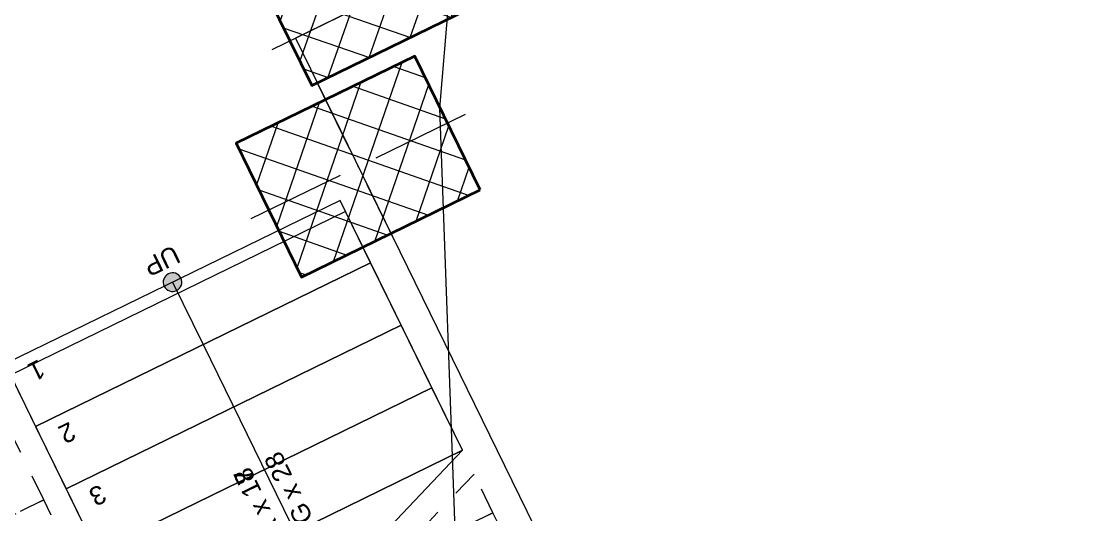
# Model space of a CAD drawing. Header units: metres. Extents: x 7511783 to 7512372, y 4692307 to 4692611.
# Drawn here: x 7512287.209 to 7512291.455, y 4692544.063 to 4692546.051 of the extents above; entities that cross this region are included whole.
import ezdxf

# ---------------------------------------------------------------- set-up
doc = ezdxf.new("R2010")
doc.units = ezdxf.units.M
doc.linetypes.add('Dense Dotted', pattern=[132.2916626930235, 0, -132.2916626930235])
doc.linetypes.add('Small Dashed', pattern=[211.66666666662, 105.83333333331, -105.83333333331])
for name, color, linetype, lineweight in [('A - Shtyllat', 7, 'Continuous', 0), ('garazhat-netw-amiri - b1', 20, 'Continuous', 0), ('Structural - Bearing', 7, 'Continuous', 0), ('Structural - Bearing_Pen_No__20', 1, 'Continuous', 0), ('Structural - Bearing_Pen_No__21', 7, 'Continuous', 0), ('Structural - Stair & Railing', 7, 'Continuous', 0), ('Structural - Stair & Railing_Pen_No__11', 171, 'Continuous', 0), ('vijat rregullim', 1, 'Continuous', 0)]:
    doc.layers.add(name, color=color, linetype=linetype, lineweight=lineweight)
doc.layers.add('Structural - Stair & Railing_Pen_No__71', color=171, linetype='Continuous', lineweight=0, true_color=0xaaaaff)
doc.layers.add('Structural - Stair & Railing_Pen_No__91', color=171, linetype='Continuous', lineweight=0, true_color=0xaaaaff)
doc.styles.add('GENERATED_STYLE_1', font='arial.ttf')
doc.styles.add('GENERATED_STYLE_2', font='arialbd.ttf')
pattern_1 = [(44.99999999999999, (0, 0), (-91.92387818248316, 91.92387818248324), []), (135.0000000000002, (0, 0), (91.92387818248291, 91.92387818248349), [])]

# ---------------------------------------------------------------- blocks, each defined once
blk = doc.blocks.new('Stair_1')
at = {"layer": 'Structural - Stair & Railing_Pen_No__71', "linetype": 'Continuous', "lineweight": 20, "true_color": 0xaaaaff}
blk.add_hatch(color=161, dxfattribs=at).paths.add_polyline_path([(15912.5, -15290.83965125988, 0.9999999999999999), (15987.49999999999, -15290.83965125988, 0.9999999999999999)])
at = {"layer": 'Structural - Stair & Railing_Pen_No__11', "color": 171, "linetype": 'Continuous', "lineweight": 18}
for p, q in [((16700.00000425875, -15290.8396565039), (15200, -15290.8396565039)), ((15200, -15290.8396565039), (15200, -15570.83963894019)), ((15950, -15290.83965125988), (15950, -15570.83965125988)), ((16700.00000425875, -15570.83963894019), (16700.00000425875, -15290.8396565039)), ((15200, -15570.83963894019), (16700.00000425875, -15570.83963894019)), ((16700.00000425875, -15570.83963894019), (15200, -15570.83963894019)), ((15200, -15570.83963894019), (15200, -15850.83964641104)), ((15950, -15570.83965125988), (15950, -16690.83965125988)), ((16700.00000425875, -15850.83964641104), (16700.00000425875, -15570.83963894019)), ((15200, -15850.83964641104), (16700.00000425875, -15850.83964641104)), ((16700.00000425875, -15850.83964641104), (15200, -15850.83964641104)), ((15200, -15850.83964641104), (15200, -16130.83965388189)), ((16700.00000425875, -16130.83965388189), (16700.00000425875, -15850.83964641104)), ((15200, -16130.83965388189), (16700.00000425875, -16130.83965388189)), ((16700.00000425875, -16130.83965388189), (15200, -16130.83965388189)), ((16700.00000425875, -16410.83966135275), (16700.00000425875, -16130.83965388189)), ((16700, -16410.83965125988), (15200, -16970.83965125988)), ((15200, -16410.83966135275), (16700.00000425875, -16410.83966135275)), ((16700.00000425875, -16410.83966135275), (15200, -16410.83966135275)), ((15950, -16690.83965125988), (16700, -16410.83965125988))]:
    blk.add_line(p, q, dxfattribs=at)
at = {"layer": 'Structural - Stair & Railing_Pen_No__11', "color": 171, "linetype": 'Small Dashed', "lineweight": 18}
blk.add_line((16700, -16517.58129157788), (15200, -17077.58129157788), dxfattribs=at)
at = {"layer": 'Structural - Stair & Railing_Pen_No__11', "color": 171, "linetype": 'Continuous', "lineweight": 18}
for start, end in [(0, 180), (180, 0)]:
    blk.add_arc((15950, -15290.83965125988), 37.49999999999964, start, end, dxfattribs=at)
at = {"layer": 'Structural - Stair & Railing_Pen_No__91', "color": 161, "linetype": 'Continuous', "lineweight": 13, "true_color": 0xaaaaff}
for p, q in [((16700.00000425875, -15340.83965247343), (15200, -15340.83965247343)), ((15200, -15340.83965779379), (15200, -16970.83965420385)), ((16699.99999687555, -16410.8396382356), (16699.99999687555, -15340.83965779379))]:
    blk.add_line(p, q, dxfattribs=at)
at = {"layer": 'Structural - Stair & Railing_Pen_No__91', "color": 161, "linetype": 'Small Dashed', "lineweight": 13, "true_color": 0xaaaaff}
for p, q in [((15099.99999646782, -15850.83964433977), (15099.99999646782, -15570.83965256105)), ((15099.99999646782, -15850.83964433977), (13599.99999999999, -15850.83964433977)), ((13599.99999999999, -15850.83964433977), (15099.99999646782, -15850.83964433977)), ((15099.99999646782, -16130.8396361185), (15099.99999646782, -15850.83964433977)), ((16699.99997895119, -16690.83967123461), (16699.99997895119, -16517.58127000377)), ((16235.91498854397, -16690.83967123461), (16699.99997895119, -16690.83967123461)), ((16699.99997895119, -16690.83967123461), (16235.91498854397, -16690.83967123461)), ((16699.99997895119, -16970.83966301333), (16699.99997895119, -16690.83967123461))]:
    blk.add_line(p, q, dxfattribs=at)
at = {"layer": 'Structural - Stair & Railing_Pen_No__71', "color": 161, "lineweight": 20, "true_color": 0xaaaaff, "char_height": 75, "style": 'GENERATED_STYLE_1'}
for s, insert, attachment_point, rotation in [('\\A1;UP', (16021.3145, -15194.50827625988), 4, 180), ('\\A1;1', (15331.9145, -15370.12541911702), 4, 180), ('\\A1;2', (15331.9145, -15650.12541911703), 4, 180), ('\\A1;3', (15331.9145, -15929.48256197417), 4, 180), ('\\A1;\\pt0,5325;15G x 28{\\H0.66x;\\S^  ;\\S^  ;\\S^  ;}', (15967.14285714285, -16270.83965125988), 2, 90.00000000000001), ('\\A1;\\pt0,5325;16R x 17{\\H0.66x;\\S^  ;\\S^  ;\\S^  ;}', (15925.51989285714, -16270.83965125988), 8, 90.00000000000001)]:
    blk.add_mtext(s, dxfattribs=dict(at, insert=insert, attachment_point=attachment_point, rotation=rotation))
blk = doc.blocks.new('Stair_2')
at = {"layer": 'Structural - Stair & Railing_Pen_No__71', "linetype": 'Continuous', "lineweight": 20, "true_color": 0xaaaaff}
blk.add_hatch(color=161, dxfattribs=at).paths.add_polyline_path([(15912.5, -15290.83965125988, 0.9999999999999999), (15987.49999999999, -15290.83965125988, 0.9999999999999999)])
at = {"layer": 'Structural - Stair & Railing_Pen_No__11', "color": 171, "linetype": 'Continuous', "lineweight": 18}
for p, q in [((16700.00000425875, -15290.83965650391), (15200, -15290.83965650391)), ((15200, -15290.83965650391), (15200, -15570.83963894019)), ((15950, -15290.83965125988), (15950, -15570.83965125988)), ((16700.00000425875, -15570.83963894019), (16700.00000425875, -15290.83965650391)), ((15200, -15570.83963894019), (16700.00000425875, -15570.83963894019)), ((16700.00000425875, -15570.83963894019), (15200, -15570.83963894019)), ((15200, -15570.83963894019), (15200, -15850.83964641104)), ((15950, -15570.83965125988), (15950, -16690.83965125988)), ((16700.00000425875, -15850.83964641104), (16700.00000425875, -15570.83963894019)), ((15200, -15850.83964641104), (16700.00000425875, -15850.83964641104)), ((16700.00000425875, -15850.83964641104), (15200, -15850.83964641104)), ((15200, -15850.83964641104), (15200, -16130.83965388189)), ((16700.00000425875, -16130.83965388189), (16700.00000425875, -15850.83964641104)), ((15200, -16130.83965388189), (16700.00000425875, -16130.83965388189)), ((16700.00000425875, -16130.83965388189), (15200, -16130.83965388189)), ((16700.00000425875, -16410.83966135275), (16700.00000425875, -16130.83965388189)), ((16700, -16410.83965125988), (15200, -16970.83965125988)), ((15200, -16410.83966135275), (16700.00000425875, -16410.83966135275)), ((16700.00000425875, -16410.83966135275), (15200, -16410.83966135275)), ((15950, -16690.83965125988), (16700, -16410.83965125988))]:
    blk.add_line(p, q, dxfattribs=at)
at = {"layer": 'Structural - Stair & Railing_Pen_No__11', "color": 171, "linetype": 'Small Dashed', "lineweight": 18}
blk.add_line((16700, -16517.58129157788), (15200, -17077.58129157788), dxfattribs=at)
at = {"layer": 'Structural - Stair & Railing_Pen_No__11', "color": 171, "linetype": 'Continuous', "lineweight": 18}
for start, end in [(0, 180), (180, 0)]:
    blk.add_arc((15950, -15290.83965125988), 37.49999999999964, start, end, dxfattribs=at)
at = {"layer": 'Structural - Stair & Railing_Pen_No__91', "color": 161, "linetype": 'Continuous', "lineweight": 13, "true_color": 0xaaaaff}
for p, q in [((15200, -15340.83965782667), (15200, -16970.83965530755)), ((16699.99997922418, -15340.83967750801), (15200, -15340.83967750801)), ((16699.99999786097, -16410.8396389714), (16699.99996865407, -15340.83965782667))]:
    blk.add_line(p, q, dxfattribs=at)
at = {"layer": 'Structural - Stair & Railing_Pen_No__91', "color": 161, "linetype": 'Small Dashed', "lineweight": 13, "true_color": 0xaaaaff}
for p, q in [((15099.99999646782, -15850.83964433977), (15099.99999646782, -15570.83965256105)), ((15099.99999646782, -15850.83964433977), (13599.99999999999, -15850.83964433977)), ((13599.99999999999, -15850.83964433977), (15099.99999646782, -15850.83964433977)), ((15099.99999646782, -16130.8396361185), (15099.99999646782, -15850.83964433977)), ((16699.99997895119, -16690.83967123461), (16699.99997895119, -16517.58127000377)), ((16235.91498854397, -16690.83967123461), (16699.99997895119, -16690.83967123461)), ((16699.99997895119, -16690.83967123461), (16235.91498854397, -16690.83967123461)), ((16699.99997895119, -16970.83966301333), (16699.99997895119, -16690.83967123461))]:
    blk.add_line(p, q, dxfattribs=at)
at = {"layer": 'Structural - Stair & Railing_Pen_No__71', "color": 161, "lineweight": 20, "true_color": 0xaaaaff, "char_height": 75, "style": 'GENERATED_STYLE_2'}
for s, insert, attachment_point, rotation in [('\\A1;{\\fArial|b0|i0|c0|p34;UP}', (16021.3145, -15194.50827625988), 4, 180), ('\\A1;{\\fArial|b0|i0|c0|p34;1}', (15331.9145, -15370.12541911703), 4, 180), ('\\A1;{\\fArial|b0|i0|c0|p34;2}', (15331.9145, -15650.12541911703), 4, 180), ('\\A1;{\\fArial|b0|i0|c0|p34;3}', (15331.9145, -15929.48256197417), 4, 180), ('\\A1;\\pt0,5325;{\\fArial|b0|i0|c0|p34;15G x 28\\H0.66x;\\S^  ;\\S^  ;\\S^  ;}', (15967.14285714285, -16270.83965125988), 2, 90.00000000000001), ('\\A1;\\pt0,5325;{\\fArial|b0|i0|c0|p34;16R x 18\\H0.66x;\\S^  ;\\S^  ;\\S^  ;}', (15925.51989285714, -16270.83965125988), 8, 90.00000000000001)]:
    blk.add_mtext(s, dxfattribs=dict(at, insert=insert, attachment_point=attachment_point, rotation=rotation))
blk = doc.blocks.new('Column_5', base_point=(-58909.50201474628, 193336.8082159659))
at = {"layer": 'Structural - Bearing', "linetype": 'Continuous', "lineweight": 0, "true_color": 0x000000}
h = blk.add_hatch(dxfattribs=at)
h.set_pattern_fill('CONCRETE_BLOCK', color=18, style=0, pattern_type=2)
h.set_pattern_definition(pattern_1)
h.paths.add_polyline_path([(-58509.50201474628, 193036.8082159659), (-58509.50201474628, 193636.808215966), (-59309.50201474628, 193636.808215966), (-59309.50201474628, 193036.8082159659)])
at = {"layer": 'Structural - Bearing_Pen_No__20', "color": 1, "linetype": 'Continuous', "lineweight": 0}
for p, q in [((-58909.50201474628, 193416.808215966), (-58909.50201474628, 193716.8082159659)), ((-58989.50201474628, 193336.8082159659), (-59389.50201474628, 193336.8082159659)), ((-58829.50201474629, 193336.8082159659), (-58429.50201474629, 193336.8082159659)), ((-58909.50201474628, 193256.8082159659), (-58909.50201474628, 192956.8082159659))]:
    blk.add_line(p, q, dxfattribs=at)
blk.add_point((-58909.50201474628, 193336.8082159659), dxfattribs=at)
at = {"layer": 'Structural - Bearing_Pen_No__21', "color": 7, "linetype": 'Continuous', "lineweight": 35, "flags": 128}
blk.add_lwpolyline([(-58509.50201474628, 193036.8082159659), (-58509.50201474628, 193636.808215966), (-59309.50201474628, 193636.808215966), (-59309.50201474628, 193036.8082159659)], close=True, dxfattribs=at)
blk = doc.blocks.new('Column_7', base_point=(-53308.25413540503, 182406.9408084733))
at = {"layer": 'Structural - Bearing', "linetype": 'Continuous', "lineweight": 0, "true_color": 0x000000}
h = blk.add_hatch(dxfattribs=at)
h.set_pattern_fill('CONCRETE_BLOCK', color=18, style=0, pattern_type=2)
h.set_pattern_definition(pattern_1)
h.paths.add_polyline_path([(-52308.25413540503, 182206.9408084733), (-52308.25413540503, 182606.9408084733), (-54308.25413540503, 182606.9408084733), (-54308.25413540503, 182206.9408084733)])
at = {"layer": 'Structural - Bearing_Pen_No__20', "color": 1, "linetype": 'Continuous', "lineweight": 0}
for p, q in [((-53308.25413540503, 182486.9408084733), (-53308.25413540503, 182686.9408084733)), ((-53388.25413540503, 182406.9408084733), (-54388.25413540503, 182406.9408084733)), ((-53228.25413540504, 182406.9408084733), (-52228.25413540504, 182406.9408084733)), ((-53308.25413540503, 182326.9408084733), (-53308.25413540503, 182126.9408084733))]:
    blk.add_line(p, q, dxfattribs=at)
blk.add_point((-53308.25413540503, 182406.9408084733), dxfattribs=at)
at = {"layer": 'Structural - Bearing_Pen_No__21', "color": 7, "linetype": 'Continuous', "lineweight": 35, "flags": 128}
blk.add_lwpolyline([(-52308.25413540503, 182206.9408084733), (-52308.25413540503, 182606.9408084733), (-54308.25413540503, 182606.9408084733), (-54308.25413540503, 182206.9408084733)], close=True, dxfattribs=at)

msp = doc.modelspace()

# ---------------------------------------------------------------- linework, layer by layer
at = {"layer": 'garazhat-netw-amiri - b1'}
for points in [[(7512272.004111066, 4692541.601496071), (7512269.720513057, 4692546.274174155), (7512294.113342174, 4692558.195264162), (7512296.396939877, 4692553.522586705), (7512288.647836745, 4692549.735500121), (7512290.063877824, 4692546.838009368), (7512288.311906626, 4692545.981798461), (7512290.23289097, 4692542.051097258), (7512287.223094374, 4692540.580170866), (7512284.906935776, 4692545.319474139), (7512283.334653972, 4692544.551079756), (7512282.313787455, 4692546.63996781), (7512272.004111066, 4692541.601496071)], [(7512292.219162513, 4692551.480853057), (7512288.647836745, 4692549.735500121), (7512290.063877824, 4692546.838009368), (7512288.311906626, 4692545.981798461), (7512290.23289097, 4692542.051097258), (7512295.556187935, 4692544.6526611), (7512292.219162513, 4692551.480853057)]]:
    msp.add_lwpolyline(points, close=True, dxfattribs=at)
at = {"layer": 'vijat rregullim', "flags": 128}
msp.add_lwpolyline([(7512331.861662781, 4692546.706915402), (7512330.271662781, 4692549.336915402), (7512320.851500854, 4692569.016261209), (7512309.633662781, 4692561.634915402), (7512298.792662781, 4692554.535915402), (7512290.472662781, 4692549.186915402), (7512291.124662781, 4692548.932915402), (7512289.037662782, 4692547.470915401), (7512288.939662781, 4692546.280915402), (7512288.891662781, 4692545.699915402), (7512288.967662781, 4692543.622915402), (7512289.647662781, 4692541.391915401), (7512293.427662781, 4692536.223915402), (7512303.468662782, 4692527.136915402), (7512306.589662781, 4692523.998915401), (7512316.466662781, 4692516.173915402), (7512329.401662781, 4692527.046915402), (7512328.911662782, 4692527.636915402), (7512319.451662781, 4692536.186915402), (7512318.481662781, 4692537.056915401)], close=True, dxfattribs=at)

# ---------------------------------------------------------------- block references
at = {"layer": 'A - Shtyllat', "color": 7, "lineweight": 35, "xscale": 0.001, "yscale": 0.001, "zscale": 0.001, "rotation": 26.04535599708318}
for name, p in [('Column_7', (7512289.187892247, 4692546.409903925)), ('Column_5', (7512288.564379067, 4692545.465191582))]:
    msp.add_blockref(name, p, dxfattribs=at)
at = {"layer": 'Structural - Stair & Railing', "color": 8, "linetype": 'Dense Dotted', "lineweight": 15, "xscale": 0.001, "yscale": 0.001, "zscale": 0.001, "rotation": 26.04535599708318}
for name in ['Stair_1', 'Stair_2']:
    msp.add_blockref(name, (7512266.773589828, 4692551.734773342), dxfattribs=at)

doc.saveas('drawing.dxf')
